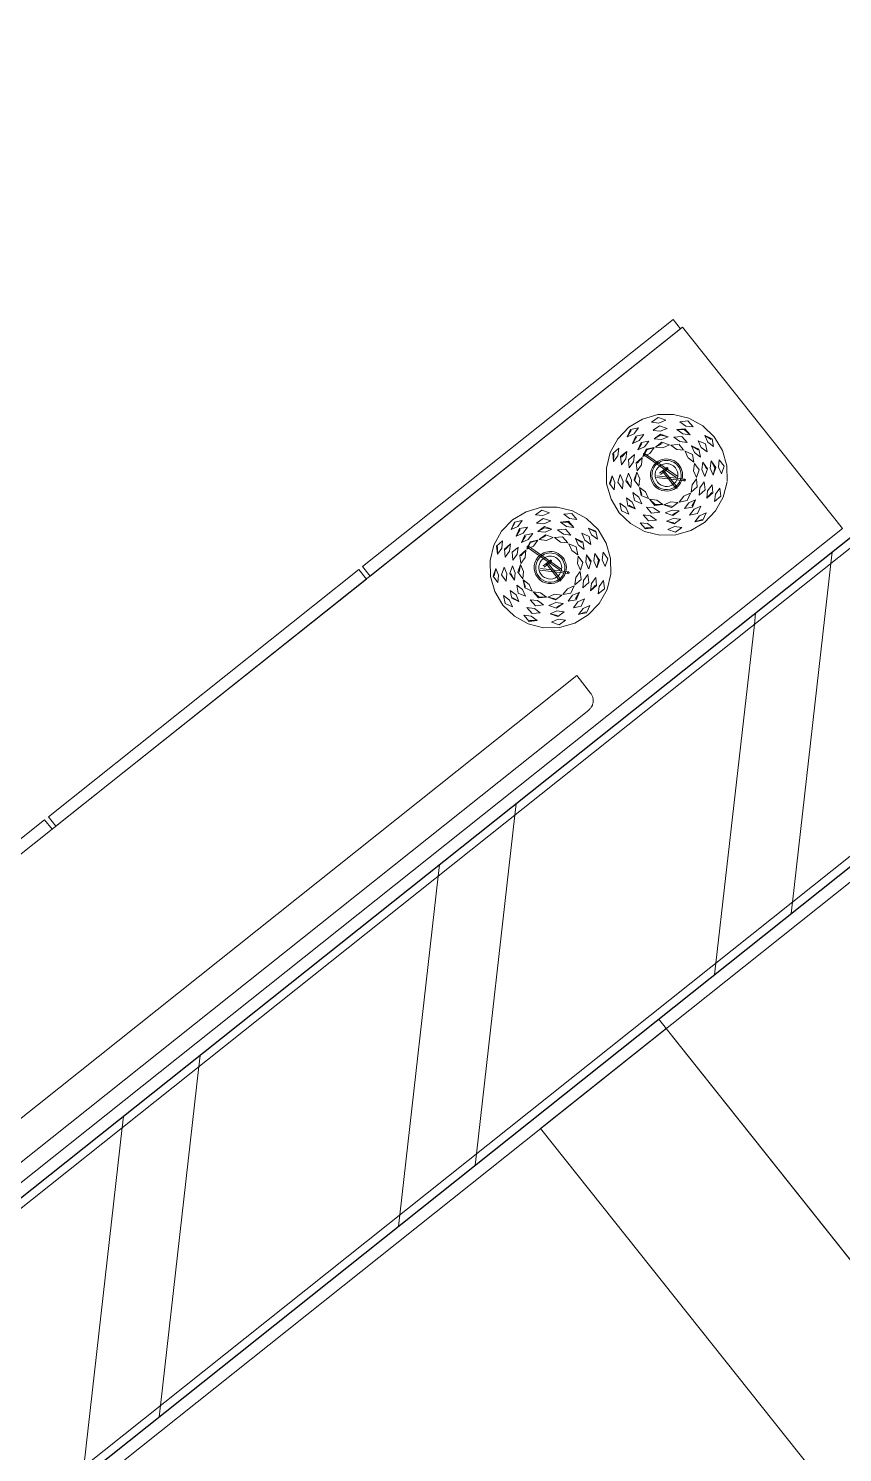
# Model space of a CAD drawing. Header units: millimetres. Extents: x 0 to 57242, y -59538 to 11130.
# Drawn here: x 22585 to 23599, y -25761 to -23989 of the extents above; entities that cross this region are included whole.
import ezdxf

# ---------------------------------------------------------------- set-up
doc = ezdxf.new("R2010")
doc.units = ezdxf.units.MM
for name, color, linetype, lineweight in [('A-FLOR', 192, 'Continuous', 9), ('A-WALL', 113, 'Continuous', 9), ('A-WALL-PATT', 111, 'Continuous', 25), ('G-IMPT', 8, 'Continuous', 9), ('GFdwg_dwg', 8, 'Continuous', 9), ('I-FURN', 30, 'Continuous', 9)]:
    doc.layers.add(name, color=color, linetype=linetype, lineweight=lineweight)
pattern_1 = [(263.519, (23585.85, -24640.52), (353.327, -40.138), []), (263.519, (23823.13, -24938.6), (353.327, -40.138), [])]

# ---------------------------------------------------------------- blocks, each defined once
blk = doc.blocks.new('GFdwg_dwg_rge-311280-Level 0')
at = {"color": 1, "lineweight": 9, "flags": 128}
for points in [[(19730, 1846.9), (19730, -1000), (19715, -1000)], [(24320.6, 1200), (19730, 1200), (19730, 1000), (24320.6, 1000)]]:
    blk.add_lwpolyline(points, dxfattribs=at)
blk = doc.blocks.new('GFdwg_dwg-311279-Level 0')
at = {"rotation": 308.5192572358332}
blk.add_blockref('GFdwg_dwg_rge-311280-Level 0', (10153, -10543.8), dxfattribs=at)
blk = doc.blocks.new('LR1579_PANEL_TV_019_CH - LR1579_PANEL_TV_019_CH-V9-Level 0')
at = {"layer": 'G-IMPT'}
for p, q in [((-908.2, -138), (-923.8, -150.1)), ((-906.4, -141), (-911.8, -149.5)), ((-889.9, -130.5), (-908.2, -138)), ((-906.4, -141), (-896.4, -140.6)), ((-902.9, -147.1), (-896.4, -140.6)), ((-870.3, -127.9), (-889.9, -130.5)), ((-870.3, -131.4), (-879.2, -136)), ((-870.3, -138.3), (-879.2, -136)), ((-850.8, -130.5), (-870.3, -127.9)), ((-870.3, -131.4), (-861.4, -136)), ((-861.4, -136), (-870.3, -132.7)), ((-870.3, -138.3), (-861.4, -136)), ((-832.5, -138), (-850.8, -130.5)), ((-837.7, -147.1), (-844.3, -140.6)), ((-834.3, -141), (-844.3, -140.6)), ((-828.9, -149.5), (-834.3, -141)), ((-832.5, -138), (-816.8, -150.1)), ((-723.2, -138), (-738.8, -150.1)), ((-721.4, -141), (-726.8, -149.5)), ((-704.9, -130.5), (-723.2, -138)), ((-721.4, -141), (-711.4, -140.6)), ((-717.9, -147.1), (-711.4, -140.6)), ((-685.3, -127.9), (-704.9, -130.5)), ((-685.3, -131.4), (-694.2, -136)), ((-685.3, -138.3), (-694.2, -136)), ((-665.8, -130.5), (-685.3, -127.9)), ((-685.3, -131.4), (-677, -135.7)), ((-676.4, -136), (-685.3, -132.7)), ((-685.3, -138.3), (-676.4, -136)), ((-647.5, -138), (-665.8, -130.5)), ((-652.7, -147.1), (-659.3, -140.6)), ((-649.3, -141), (-659.3, -140.6)), ((-643.9, -149.5), (-649.3, -141)), ((-647.5, -138), (-631.8, -150.1)), ((-924.1, -150.5), (-935.8, -165.7)), ((-902.9, -147.1), (-911.8, -149.5)), ((-901.2, -150.1), (-906.6, -158.5)), ((-897.7, -156.1), (-906.6, -158.5)), ((-901.4, -167.6), (-896, -159.1)), ((-891.2, -149.7), (-901.2, -150.1)), ((-891.2, -149.7), (-900.5, -151.2)), ((-891.2, -149.7), (-897.7, -156.1)), ((-886, -158.7), (-896, -159.1)), ((-892.5, -165.1), (-886, -158.7)), ((-870.3, -141.8), (-879.2, -146.5)), ((-870.3, -148.8), (-879.2, -146.5)), ((-879.2, -156.9), (-870.3, -152.2)), ((-879.2, -156.9), (-870.3, -153.6)), ((-870.3, -159.2), (-879.2, -156.9)), ((-870.3, -141.8), (-861.4, -146.5)), ((-861.4, -146.5), (-870.3, -148.8)), ((-861.4, -156.9), (-870.3, -152.2)), ((-870.3, -159.2), (-861.4, -156.9)), ((-848.2, -165.1), (-854.7, -158.7)), ((-854.7, -158.7), (-844.7, -159.1)), ((-854.7, -158.7), (-845.3, -160.3)), ((-842.9, -156.1), (-849.5, -149.7)), ((-849.5, -149.7), (-839.5, -150.1)), ((-839.3, -167.6), (-844.7, -159.1)), ((-842.9, -156.1), (-834.1, -158.5)), ((-834.1, -158.5), (-840.1, -151.2)), ((-834.1, -158.5), (-839.5, -150.1)), ((-837.7, -147.1), (-828.9, -149.5)), ((-816.8, -150.1), (-804.8, -165.7)), ((-738.8, -150.1), (-750.8, -165.7)), ((-717.9, -147.1), (-726.8, -149.5)), ((-716.2, -150.1), (-721.6, -158.5)), ((-712.7, -156.1), (-721.6, -158.5)), ((-716.4, -167.6), (-711, -159.1)), ((-706.2, -149.7), (-716.2, -150.1)), ((-706.2, -149.7), (-715.5, -151.2)), ((-706.2, -149.7), (-712.7, -156.1)), ((-701, -158.7), (-711, -159.1)), ((-707.5, -165.1), (-701, -158.7)), ((-685.3, -141.8), (-694.2, -146.5)), ((-685.3, -148.8), (-694.2, -146.5)), ((-694.2, -156.9), (-685.3, -153.6)), ((-685.3, -159.2), (-693.9, -157)), ((-693.5, -156.5), (-685.3, -152.2)), ((-685.3, -141.8), (-676.4, -146.5)), ((-676.4, -146.5), (-685.3, -148.8)), ((-676.4, -156.9), (-685.3, -152.2)), ((-685.3, -159.2), (-676.4, -156.9)), ((-663.2, -165.1), (-669.7, -158.7)), ((-669.7, -158.7), (-659.7, -159.1)), ((-669.7, -158.7), (-660.3, -160.3)), ((-657.9, -156.1), (-664.5, -149.7)), ((-664.5, -149.7), (-654.5, -150.1)), ((-654.3, -167.6), (-659.7, -159.1)), ((-657.9, -156.1), (-649.1, -158.5)), ((-649.1, -158.5), (-655.1, -151.2)), ((-649.1, -158.5), (-654.5, -150.1)), ((-652.7, -147.1), (-643.9, -149.5)), ((-631.8, -150.1), (-619.8, -165.7)), ((-943.4, -184), (-935.8, -165.7)), ((-932.8, -167.5), (-933.3, -177.5)), ((-926.8, -170.9), (-933.3, -177.5)), ((-932.8, -167.5), (-924.4, -162.1)), ((-924.4, -162.1), (-926.8, -170.9)), ((-924.2, -182.7), (-923.8, -172.7)), ((-924.2, -182.7), (-922.6, -173.3)), ((-917.8, -176.2), (-924.2, -182.7)), ((-915.3, -167.3), (-923.8, -172.7)), ((-915.3, -167.3), (-922.6, -173.3)), ((-915.3, -167.3), (-917.8, -176.2)), ((-906.3, -172.5), (-914.8, -177.9)), ((-908.8, -181.4), (-906.3, -172.5)), ((-892.5, -165.1), (-901.4, -167.6)), ((-890.8, -168.1), (-896.2, -176.6)), ((-887.3, -174.2), (-896.2, -176.6)), ((-890.8, -168.1), (-880.8, -167.7)), ((-887.3, -174.2), (-880.8, -167.7)), ((-870.3, -162.7), (-879.2, -167.3)), ((-870.3, -169.6), (-879, -167.4)), ((-870.3, -162.7), (-861.4, -167.3)), ((-870.3, -169.6), (-861.4, -167.3)), ((-849.9, -168.1), (-859.9, -167.7)), ((-853.4, -174.2), (-859.8, -167.9)), ((-853.4, -174.2), (-844.5, -176.6)), ((-844.5, -176.6), (-850.6, -169.3)), ((-849.9, -168.1), (-844.5, -176.6)), ((-848.2, -165.1), (-839.3, -167.6)), ((-831.9, -181.4), (-834.4, -172.5)), ((-834.4, -172.5), (-825.9, -177.9)), ((-822.9, -176.2), (-825.3, -167.3)), ((-825.3, -167.3), (-816.9, -172.7)), ((-816.4, -182.7), (-822.9, -176.2)), ((-816.4, -182.7), (-816.9, -172.7)), ((-807.8, -167.5), (-816.3, -162.1)), ((-816.3, -162.1), (-809, -168.1)), ((-816.2, -162.5), (-813.9, -170.9)), ((-807.4, -177.5), (-813.9, -170.9)), ((-807.4, -177.5), (-807.8, -167.5)), ((-804.8, -165.7), (-797.3, -184)), ((-758.4, -184), (-750.8, -165.7)), ((-747.8, -167.5), (-748.3, -177.5)), ((-741.8, -170.9), (-748.3, -177.5)), ((-747.8, -167.5), (-739.4, -162.1)), ((-739.4, -162.1), (-741.8, -170.9)), ((-739.2, -182.7), (-738.8, -172.7)), ((-739.2, -182.7), (-737.6, -173.3)), ((-732.8, -176.2), (-739.2, -182.7)), ((-730.3, -167.3), (-738.8, -172.7)), ((-730.3, -167.3), (-737.6, -173.3)), ((-730.3, -167.3), (-732.8, -176.2)), ((-721.5, -172.6), (-729.8, -177.9)), ((-723.8, -181.4), (-721.4, -172.7)), ((-707.5, -165.1), (-716.4, -167.6)), ((-705.8, -168.1), (-711.2, -176.6)), ((-702.3, -174.2), (-711.2, -176.6)), ((-705.8, -168.1), (-695.8, -167.7)), ((-702.3, -174.2), (-695.8, -167.8)), ((-685.3, -162.7), (-694.2, -167.3)), ((-685.3, -169.6), (-694.2, -167.3)), ((-685.3, -162.7), (-676.4, -167.3)), ((-685.3, -169.6), (-676.4, -167.3)), ((-664.9, -168.1), (-674.9, -167.7)), ((-668.4, -174.2), (-674.9, -167.7)), ((-668.4, -174.2), (-659.5, -176.6)), ((-659.5, -176.6), (-665.6, -169.3)), ((-664.9, -168.1), (-659.5, -176.6)), ((-663.2, -165.1), (-654.3, -167.6)), ((-646.9, -181.4), (-649.4, -172.5)), ((-649.4, -172.5), (-640.9, -177.9)), ((-638, -175.8), (-640.3, -167.3)), ((-640.3, -167.3), (-631.9, -172.7)), ((-631.4, -182.7), (-637.9, -176.2)), ((-631.4, -182.7), (-631.9, -172.7)), ((-622.8, -167.5), (-631.3, -162.1)), ((-631.3, -162.1), (-628.9, -170.9)), ((-631.3, -162.1), (-624, -168.1)), ((-622.4, -177.5), (-628.9, -170.9)), ((-622.4, -177.5), (-622.8, -167.5)), ((-619.8, -165.7), (-612.3, -184)), ((-943.4, -184), (-946, -203.5)), ((-942.5, -203.5), (-937.9, -194.7)), ((-935.5, -203.5), (-937.9, -194.7)), ((-927.4, -194.7), (-932.1, -203.5)), ((-925.1, -203.5), (-927.4, -194.7)), ((-917, -194.7), (-921.6, -203.5)), ((-914.7, -203.5), (-917, -194.7)), ((-915.2, -187.9), (-914.8, -177.9)), ((-915.2, -187.9), (-913.6, -178.6)), ((-908.8, -181.4), (-915.2, -187.9)), ((-911.2, -203.5), (-906.6, -194.7)), ((-904.3, -203.5), (-906.6, -194.7)), ((-905.7, -183.1), (-906.2, -193.1)), ((-899.7, -186.6), (-906.2, -193.1)), ((-905.7, -183.1), (-897.3, -177.7)), ((-899.7, -186.6), (-897.3, -177.7)), ((-840.9, -186.6), (-843.4, -177.7)), ((-834.9, -183.1), (-843.4, -177.7)), ((-843.4, -177.7), (-836.1, -183.8)), ((-840.9, -186.6), (-834.5, -193.1)), ((-836.4, -203.5), (-834.1, -194.7)), ((-834.5, -193.1), (-836.1, -183.8)), ((-834.9, -183.1), (-834.5, -193.1)), ((-829.4, -203.5), (-834.1, -194.7)), ((-831.5, -181.8), (-825.5, -187.9)), ((-825.5, -187.9), (-825.9, -177.9)), ((-825.9, -203.3), (-823.7, -194.7)), ((-823.7, -194.7), (-819, -203.5)), ((-815.5, -203.5), (-813.2, -194.7)), ((-813.2, -194.7), (-808.6, -203.5)), ((-813.2, -194.7), (-809.9, -203.5)), ((-802.8, -194.7), (-805.1, -203.5)), ((-798.2, -203.5), (-802.8, -194.7)), ((-797.3, -184), (-794.7, -203.5)), ((-758.4, -184), (-761, -203.5)), ((-757.5, -203.5), (-752.9, -194.7)), ((-750.5, -203.5), (-752.9, -194.7)), ((-742.4, -194.7), (-747.1, -203.5)), ((-740.1, -203.5), (-742.4, -194.7)), ((-732, -194.7), (-736.6, -203.5)), ((-729.7, -203.5), (-732, -194.7)), ((-730.2, -187.9), (-729.8, -177.9)), ((-730.2, -187.9), (-728.6, -178.6)), ((-723.8, -181.4), (-730.2, -187.9)), ((-726.2, -203.5), (-721.6, -194.7)), ((-719.3, -203.5), (-721.6, -194.7)), ((-720.7, -183.1), (-721.2, -193.1)), ((-714.7, -186.6), (-721.2, -193.1)), ((-720.7, -183.1), (-712.3, -177.7)), ((-714.7, -186.6), (-712.3, -177.7)), ((-655.9, -186.6), (-658.4, -177.7)), ((-649.9, -183.1), (-658.4, -177.7)), ((-658.4, -177.7), (-651.1, -183.8)), ((-655.9, -186.6), (-649.5, -193.1)), ((-651.3, -203.2), (-649.1, -194.7)), ((-649.5, -193.1), (-651.1, -183.8)), ((-649.9, -183.1), (-649.5, -193.1)), ((-644.4, -203.5), (-649.1, -194.7)), ((-646.9, -181.4), (-640.5, -187.9)), ((-641, -203.5), (-638.7, -194.7)), ((-640.5, -187.9), (-640.9, -177.9)), ((-638.7, -194.7), (-634, -203.5)), ((-630.5, -203.5), (-628.2, -194.7)), ((-628.2, -194.7), (-623.6, -203.5)), ((-628.2, -194.7), (-624.9, -203.5)), ((-617.8, -194.7), (-620.1, -203.5)), ((-613.2, -203.5), (-617.8, -194.7)), ((-612.3, -184), (-609.7, -203.5)), ((-943.4, -223.1), (-946, -203.5)), ((-942.5, -203.5), (-937.9, -212.4)), ((-937.9, -212.4), (-941.2, -203.5)), ((-935.5, -203.5), (-937.9, -212.4)), ((-927.4, -212.4), (-932.1, -203.5)), ((-925.1, -203.5), (-927.4, -212.4)), ((-917, -212.4), (-921.6, -203.5)), ((-917, -212.4), (-920.3, -203.5)), ((-914.7, -203.5), (-917, -212.4)), ((-911.2, -203.5), (-906.6, -212.4)), ((-904.4, -204.1), (-906.6, -212.4)), ((-836.4, -203.5), (-834.1, -212.4)), ((-829.4, -203.5), (-834.1, -212.4)), ((-834.1, -212.4), (-830.8, -203.5)), ((-826, -203.5), (-823.7, -212.4)), ((-823.7, -212.4), (-819, -203.5)), ((-815.5, -203.5), (-813.2, -212.4)), ((-813.2, -212.4), (-808.6, -203.5)), ((-802.8, -212.4), (-805.1, -203.5)), ((-802.8, -212.4), (-798.2, -203.5)), ((-797.3, -223.1), (-794.7, -203.5)), ((-758.4, -223.1), (-761, -203.5)), ((-757.5, -203.5), (-752.9, -212.4)), ((-752.9, -212.4), (-756.2, -203.5)), ((-750.5, -203.5), (-752.9, -212.4)), ((-742.4, -212.4), (-747.1, -203.5)), ((-740.1, -203.5), (-742.4, -212.4)), ((-732, -212.4), (-736.6, -203.5)), ((-732, -212.4), (-735.3, -203.5)), ((-729.8, -203.9), (-732, -212.4)), ((-726.2, -203.5), (-721.6, -212.4)), ((-719.3, -203.5), (-721.6, -212.4)), ((-651.4, -203.5), (-649.1, -212.4)), ((-644.4, -203.5), (-649.1, -212.4)), ((-649.1, -212.4), (-645.8, -203.5)), ((-641, -203.5), (-638.7, -212.4)), ((-638.7, -212.4), (-634, -203.5)), ((-630.5, -203.5), (-628.2, -212.4)), ((-628.2, -212.4), (-623.6, -203.5)), ((-617.8, -212.4), (-620.1, -203.5)), ((-617.8, -212.4), (-613.2, -203.5)), ((-612.3, -223.1), (-609.7, -203.5)), ((-935.8, -241.4), (-943.4, -223.1)), ((-932.8, -239.6), (-933.3, -229.6)), ((-926.8, -236.2), (-933.3, -229.6)), ((-924.2, -224.4), (-917.8, -230.9)), ((-924.2, -224.4), (-923.8, -234.4)), ((-924.2, -224.4), (-922.6, -233.7)), ((-908.8, -225.7), (-915.2, -219.2)), ((-915.2, -219.2), (-914.8, -229.2)), ((-906.3, -234.6), (-914.8, -229.2)), ((-908.8, -225.7), (-906.3, -234.6)), ((-899.9, -220.4), (-906.2, -214)), ((-905.7, -224), (-906.1, -215.4)), ((-904.9, -224.5), (-897.3, -229.4)), ((-899.7, -220.5), (-897.3, -229.4)), ((-840.9, -220.5), (-843.4, -229.4)), ((-836.1, -223.3), (-843.4, -229.4)), ((-834.9, -224), (-843.4, -229.4)), ((-840.9, -220.5), (-834.5, -214)), ((-834.9, -224), (-834.5, -214)), ((-831.9, -225.7), (-834.4, -234.6)), ((-834.4, -234.6), (-825.9, -229.2)), ((-831.9, -225.7), (-825.5, -219.2)), ((-825.5, -219.2), (-827.1, -228.5)), ((-825.5, -219.2), (-825.9, -229.2)), ((-816.4, -224.4), (-822.9, -230.9)), ((-816.4, -224.4), (-816.9, -234.4)), ((-807.4, -229.6), (-813.9, -236.2)), ((-807.8, -239.6), (-807.4, -229.6)), ((-804.8, -241.4), (-797.3, -223.1)), ((-750.8, -241.4), (-758.4, -223.1)), ((-747.8, -239.6), (-748.3, -229.6)), ((-741.8, -236.2), (-748.3, -229.6)), ((-739.2, -224.4), (-732.8, -230.9)), ((-739.2, -224.4), (-738.8, -234.4)), ((-739.2, -224.4), (-737.6, -233.7)), ((-723.8, -225.7), (-730.2, -219.2)), ((-730.2, -219.2), (-729.8, -229.2)), ((-721.3, -234.6), (-729.8, -229.2)), ((-723.8, -225.7), (-721.3, -234.6)), ((-714.7, -220.5), (-721.2, -214)), ((-720.7, -224), (-721.2, -214)), ((-720.7, -224), (-712.3, -229.4)), ((-714.7, -220.5), (-712.3, -229.4)), ((-655.9, -220.5), (-658.4, -229.4)), ((-651.1, -223.3), (-658.4, -229.4)), ((-649.9, -224), (-658.4, -229.4)), ((-655.9, -220.5), (-649.5, -214)), ((-649.9, -224), (-649.5, -214)), ((-646.9, -225.7), (-649.4, -234.6)), ((-649.4, -234.6), (-640.9, -229.2)), ((-646.9, -225.7), (-640.5, -219.2)), ((-640.5, -219.2), (-642.1, -228.5)), ((-640.5, -219.2), (-640.9, -229.2)), ((-631.4, -224.4), (-637.9, -230.9)), ((-631.4, -224.4), (-631.9, -234.4)), ((-622.4, -229.6), (-628.9, -236.2)), ((-622.8, -239.6), (-622.4, -229.6)), ((-619.8, -241.4), (-612.3, -223.1)), ((-935.8, -241.4), (-923.8, -257)), ((-932.8, -239.6), (-924.4, -245)), ((-926.8, -236.2), (-924.4, -245)), ((-915.3, -239.8), (-923.8, -234.4)), ((-915.3, -239.8), (-922.6, -233.7)), ((-917.8, -230.9), (-915.3, -239.8)), ((-896, -248), (-901.4, -239.5)), ((-892.5, -242), (-901.4, -239.5)), ((-901.4, -239.5), (-895.3, -246.8)), ((-887.3, -232.9), (-896.2, -230.5)), ((-890.8, -239), (-896.2, -230.5)), ((-896, -248), (-886, -248.4)), ((-886, -248.4), (-895.3, -246.8)), ((-886, -248.4), (-892.5, -242)), ((-890.8, -239), (-880.8, -239.4)), ((-880.8, -239.4), (-890.1, -237.8)), ((-887.3, -232.9), (-880.8, -239.4)), ((-870.3, -237.5), (-879.2, -239.8)), ((-870.3, -244.4), (-879.2, -239.8)), ((-870.3, -243.1), (-879.2, -239.8)), ((-870.3, -247.9), (-879.2, -250.2)), ((-870.3, -237.5), (-865.5, -238.7)), ((-870.3, -244.4), (-861.4, -239.8)), ((-861.4, -239.8), (-870.3, -243.1)), ((-870.3, -247.9), (-861.4, -250.2)), ((-864.4, -239), (-861.4, -239.8)), ((-853.4, -232.9), (-859.9, -239.4)), ((-850.6, -237.8), (-859.9, -239.4)), ((-849.9, -239), (-859.9, -239.4)), ((-848.2, -242), (-854.7, -248.4)), ((-854.7, -248.4), (-844.7, -248)), ((-853.4, -232.9), (-844.5, -230.5)), ((-849.9, -239), (-844.5, -230.5)), ((-848.2, -242), (-839.3, -239.5)), ((-839.3, -239.5), (-844.7, -248)), ((-822.9, -230.9), (-825.3, -239.8)), ((-825.3, -239.8), (-816.9, -234.4)), ((-804.8, -241.4), (-816.8, -257)), ((-816.3, -245), (-813.9, -236.2)), ((-816.3, -245), (-809, -239)), ((-807.8, -239.6), (-816.3, -245)), ((-750.8, -241.4), (-738.8, -257)), ((-747.8, -239.6), (-739.4, -245)), ((-741.8, -236.2), (-739.4, -245)), ((-730.3, -239.8), (-738.8, -234.4)), ((-730.3, -239.8), (-737.6, -233.7)), ((-732.8, -230.9), (-730.3, -239.8)), ((-711, -248), (-716.4, -239.5)), ((-707.5, -242), (-716.4, -239.5)), ((-716.4, -239.5), (-710.3, -246.8)), ((-702.3, -232.9), (-711.2, -230.5)), ((-705.8, -239), (-711.2, -230.5)), ((-711, -248), (-701, -248.4)), ((-701, -248.4), (-710.3, -246.8)), ((-701, -248.4), (-707.5, -242)), ((-705.8, -239), (-695.8, -239.4)), ((-695.8, -239.4), (-705.1, -237.8)), ((-702.3, -232.9), (-695.8, -239.4)), ((-685.3, -237.5), (-694.2, -239.8)), ((-685.3, -244.4), (-694.2, -239.8)), ((-685.3, -243.1), (-694.2, -239.8)), ((-685.3, -247.9), (-694.2, -250.2)), ((-685.3, -237.5), (-680.5, -238.7)), ((-685.3, -244.4), (-676.4, -239.8)), ((-676.4, -239.8), (-685.3, -243.1)), ((-685.3, -247.9), (-676.4, -250.2)), ((-679.4, -239), (-676.4, -239.8)), ((-668.4, -232.9), (-674.9, -239.4)), ((-665.6, -237.8), (-674.9, -239.4)), ((-664.9, -239), (-674.9, -239.4)), ((-663.2, -242), (-669.7, -248.4)), ((-668.4, -232.9), (-659.5, -230.5)), ((-668.4, -248.4), (-659.7, -248)), ((-664.9, -239), (-659.5, -230.5)), ((-663.2, -242), (-654.3, -239.5)), ((-654.3, -239.5), (-659.7, -248)), ((-637.9, -230.9), (-640.3, -239.8)), ((-640.3, -239.8), (-631.9, -234.4)), ((-619.8, -241.4), (-631.8, -257)), ((-631.3, -245), (-628.9, -236.2)), ((-631.3, -245), (-624, -239)), ((-622.8, -239.6), (-631.3, -245)), ((-908.2, -269.1), (-923.8, -257)), ((-906.8, -265.5), (-911.8, -257.6)), ((-911.8, -257.6), (-902.9, -260)), ((-897.7, -251), (-906.6, -248.5)), ((-906.6, -248.5), (-901.2, -257)), ((-896.4, -266.5), (-902.9, -260)), ((-891.7, -257.4), (-901.2, -257)), ((-897.7, -251), (-891.5, -257.1)), ((-879.2, -250.2), (-870.3, -254.9)), ((-870.3, -258.3), (-879.2, -260.6)), ((-870.3, -265.3), (-879.2, -260.6)), ((-861.4, -250.2), (-870.3, -254.9)), ((-861.4, -250.2), (-870.3, -253.5)), ((-861.4, -260.6), (-870.3, -258.3)), ((-870.3, -265.3), (-861.4, -260.6)), ((-861.4, -260.6), (-870.3, -263.9)), ((-842.9, -251), (-849.5, -257.4)), ((-849.5, -257.4), (-840.1, -255.9)), ((-839.5, -257), (-849.5, -257.4)), ((-837.7, -260), (-844.3, -266.5)), ((-842.9, -251), (-834.1, -248.5)), ((-839.5, -257), (-834.1, -248.5)), ((-837.7, -260), (-828.9, -257.6)), ((-828.9, -257.6), (-834.9, -264.9)), ((-834.3, -266), (-828.9, -257.6)), ((-816.8, -257), (-832.5, -269.1)), ((-723.2, -269.1), (-738.8, -257)), ((-721.4, -266), (-726.8, -257.6)), ((-726.8, -257.6), (-717.9, -260)), ((-712.7, -251), (-721.6, -248.5)), ((-721.6, -248.5), (-716.2, -257)), ((-711.4, -266.5), (-717.9, -260)), ((-706.2, -257.4), (-716.2, -257)), ((-712.7, -251), (-706.2, -257.4)), ((-694.2, -250.2), (-685.3, -254.9)), ((-685.3, -258.3), (-694.2, -260.6)), ((-685.3, -265.3), (-694.2, -260.6)), ((-676.4, -250.2), (-685.3, -254.9)), ((-676.4, -250.2), (-685.3, -253.5)), ((-676.4, -260.6), (-685.3, -258.3)), ((-685.3, -265.3), (-676.4, -260.6)), ((-676.4, -260.6), (-685.3, -263.9)), ((-657.9, -251), (-664.5, -257.4)), ((-664.5, -257.4), (-655.1, -255.9)), ((-654.5, -257), (-664.5, -257.4)), ((-652.7, -260), (-659.3, -266.5)), ((-657.9, -251), (-649.1, -248.5)), ((-654.5, -257), (-649.1, -248.5)), ((-652.7, -260), (-643.9, -257.6)), ((-643.9, -257.6), (-649.9, -264.9)), ((-649.3, -266), (-643.9, -257.6)), ((-631.8, -257), (-647.5, -269.1)), ((-889.9, -276.6), (-908.2, -269.1)), ((-896.4, -266.5), (-906.4, -266)), ((-870.3, -279.2), (-889.9, -276.6)), ((-870.7, -268.9), (-879.2, -271.1)), ((-870.3, -275.7), (-879.2, -271.1)), ((-870.3, -268.8), (-861.4, -271.1)), ((-861.4, -271.1), (-870.3, -275.7)), ((-861.4, -271.1), (-870.3, -274.4)), ((-850.8, -276.6), (-870.3, -279.2)), ((-850.8, -276.6), (-832.5, -269.1)), ((-844.3, -266.5), (-834.3, -266)), ((-704.9, -276.6), (-723.2, -269.1)), ((-711.4, -266.5), (-721.4, -266)), ((-685.3, -279.2), (-704.9, -276.6)), ((-685.3, -268.8), (-694.2, -271.1)), ((-685.3, -275.7), (-694.2, -271.1)), ((-685.3, -268.8), (-676.4, -271.1)), ((-676.4, -271.1), (-685.3, -275.7)), ((-676.4, -271.1), (-685.3, -274.4)), ((-665.8, -276.6), (-685.3, -279.2)), ((-665.8, -276.6), (-647.5, -269.1)), ((-659.3, -266.5), (-649.3, -266))]:
    blk.add_line(p, q, dxfattribs=at)
at = {"layer": 'I-FURN'}
for p, q in [((-1000, -15), (1000, -15)), ((-1000, -335), (-1000, -15)), ((612, -35), (-612, -35)), ((-627, -77.8), (-627, -50)), ((-627, -77.8), (627, -77.8)), ((-884.4, -185.3), (-859.7, -210.2)), ((-858.3, -208.8), (-883, -183.9)), ((-879.6, -193.3), (-865.3, -241.4)), ((-863.4, -240.9), (-877.5, -193.4)), ((-871, -183.6), (-871, -211.2)), ((-869, -211.2), (-869, -183.6)), ((-699.4, -185.3), (-674.7, -210.2)), ((-673.3, -208.8), (-698, -183.9)), ((-694.3, -194.3), (-680.3, -241.4)), ((-678.4, -240.9), (-692.5, -193.4)), ((-686, -183.6), (-686, -211.2)), ((-684, -211.2), (-684, -183.6)), ((-864.5, -208.7), (-875.5, -208.7)), ((-875.5, -210.6), (-864.5, -210.6)), ((-679.5, -208.7), (-690.5, -208.7)), ((-690.5, -210.6), (-679.5, -210.6)), ((1000, -335), (-1000, -335)), ((-997, -335), (-503, -335)), ((-997, -335), (-997, -350)), ((-503, -350), (-503, -335)), ((-497, -335), (-3, -335)), ((-497, -335), (-497, -350)), ((-3, -350), (-3, -335)), ((3, -335), (497, -335)), ((3, -335), (3, -350)), ((-503, -350), (-997, -350)), ((-3, -350), (-497, -350)), ((497, -350), (3, -350))]:
    blk.add_line(p, q, dxfattribs=at)
for centre, radius, start, end in [((-870, -203.5), 20, 90, 270), ((-870, -203.5), 18.2, 90, 270), ((-870, -203.5), 14.2, 90, 270), ((-870, -203.5), 20, 270, 90), ((-870, -203.5), 18.2, 270, 88.3071), ((-870, -203.5), 14.2, 270, 90), ((-685, -203.5), 20, 90, 270), ((-685, -203.5), 18.2, 90, 270), ((-685, -203.5), 14.2, 90, 270), ((-685, -203.5), 20, 270, 90), ((-685, -203.5), 18.2, 270, 88.3071), ((-685, -203.5), 14.2, 270, 86.3779)]:
    blk.add_arc(centre, radius, start, end, dxfattribs=at)
for centre, major_axis, ratio, start_param, end_param in [((-883.7, -184.6), (0.688, 0.685), 0.992404, 0, 2.354288), ((-883.7, -184.6), (0.688, 0.685), 0.992404, 2.354288, 3.139686), ((-883.7, -184.6), (0.688, 0.685), 0.992404, 3.141593, 5.495881), ((-883.7, -184.6), (0.688, 0.685), 0.992404, 5.495881, 6.281279), ((-870, -183.6), (0.971, 0), 0.996195, 0, 3.141593), ((-870, -183.6), (0.971, 0), 0.996195, 3.141593, 6.283185), ((-698.7, -184.6), (0.688, 0.685), 0.992404, 0, 2.354288), ((-698.7, -184.6), (0.688, 0.685), 0.992404, 2.354288, 3.139686), ((-698.7, -184.6), (0.688, 0.685), 0.992404, 3.141593, 5.495881), ((-698.7, -184.6), (0.688, 0.685), 0.992404, 5.495881, 6.281279), ((-685, -183.6), (0.971, 0), 0.996195, 0, 3.141593), ((-685, -183.6), (0.971, 0), 0.996195, 3.141593, 6.283185), ((-875.5, -209.6), (0, 0.971), 0.999391, 4.712389, 7.853982), ((-875.5, -209.6), (0, 0.971), 0.999391, 1.570796, 4.712389), ((-690.5, -209.6), (0, 0.971), 0.999391, 4.712389, 7.853982), ((-690.5, -209.6), (0, 0.971), 0.999391, 1.570796, 4.712389), ((-864.3, -241.1), (0.931, 0.276), 0.983458, 5.990074, 9.131667), ((-864.3, -241.1), (0.931, 0.276), 0.983458, 2.848481, 5.990074), ((-679.3, -241.1), (0.931, 0.276), 0.983458, 5.990074, 9.131667), ((-679.3, -241.1), (0.931, 0.276), 0.983458, 2.848481, 5.990074)]:
    blk.add_ellipse(centre, major_axis=major_axis, ratio=ratio, start_param=start_param, end_param=end_param, dxfattribs=at)
blk.add_open_spline([(-627, -50), (-627, -48.7), (-626.7, -46.7), (-625.9, -44.2), (-625, -42.5), (-624.1, -41.1), (-623.3, -40.1), (-622.4, -39.1), (-621.2, -38.1), (-619.8, -37.2), (-618.6, -36.5), (-617.4, -36), (-615.3, -35.3), (-613.3, -35), (-612, -35)], degree=3, knots=[0, 0, 0, 0, 0.166667, 0.25, 0.333333, 0.416667, 0.458333, 0.5, 0.583333, 0.666667, 0.708333, 0.75, 0.833333, 1, 1, 1, 1], dxfattribs=at)

msp = doc.modelspace()

# ---------------------------------------------------------------- hatches: boundary and pattern name
at = {"layer": 'A-WALL-PATT', "lineweight": 9}
h = msp.add_hatch(dxfattribs=at)
h.set_pattern_fill('FP_13', color=256, angle=45, style=0, pattern_type=2)
h.set_pattern_definition(pattern_1)
h.paths.add_polyline_path([(21445, -26357.4), (23711.4, -24553.4), (23804.8, -24670.7), (23812.7, -24664.5), (23713, -24539.3), (21438.7, -26349.6)])
h.paths.add_polyline_path([(25260.1, -23512.3), (25267.9, -23506.1), (25174.5, -23388.8), (25739.2, -22939.3), (25733, -22931.5), (25160.4, -23387.2), (25196.7, -23432.7)])
h = msp.add_hatch(dxfattribs=at)
h.set_pattern_fill('FP_13', color=256, angle=45, style=0, pattern_type=2)
h.set_pattern_definition(pattern_1)
h.paths.add_polyline_path([(21624, -26598.4), (23898.2, -24788.1), (23711.4, -24553.4), (21437.1, -26363.6)])
h.paths.add_polyline_path([(25361.3, -23623.5), (25926, -23174), (25739.2, -22939.3), (25174.5, -23388.8), (25359.7, -23621.5)])
h = msp.add_hatch(dxfattribs=at)
h.set_pattern_fill('FP_13', color=256, angle=45, style=0, pattern_type=2)
h.set_pattern_definition(pattern_1)
h.paths.add_polyline_path([(21638, -26600), (23912.3, -24789.7), (23812.7, -24664.5), (23804.8, -24670.7), (23898.2, -24788.1), (21631.8, -26592.1)])
h.paths.add_polyline_path([(25359.7, -23637.5), (25932.3, -23181.8), (25926, -23174), (25361.3, -23623.5), (25267.9, -23506.1), (25260.1, -23512.3), (25357.6, -23634.8)])

# ---------------------------------------------------------------- linework, layer by layer
at = {"layer": 'A-FLOR'}
msp.add_line((23369.9, -25221.4), (26238.1, -28824.8), dxfattribs=at)
at = {"layer": 'A-WALL'}
for p, q in [((23711.4, -24553.4), (21437.1, -26363.6)), ((21624, -26598.4), (23898.2, -24788.1))]:
    msp.add_line(p, q, dxfattribs=at)
at = {"layer": 'A-WALL', "lineweight": 25}
for p, q in [((23676.7, -24568.2), (21438.7, -26349.6)), ((21638, -26600), (23876, -24818.5))]:
    msp.add_line(p, q, dxfattribs=at)

# ---------------------------------------------------------------- block references
at = {"layer": 'GFdwg_dwg', "color": 1}
msp.add_blockref('GFdwg_dwg-311279-Level 0', (0, 0), dxfattribs=at)
at = {"layer": 'I-FURN', "rotation": 218.5192572358332}
msp.add_blockref('LR1579_PANEL_TV_019_CH - LR1579_PANEL_TV_019_CH-V9-Level 0', (22825.8, -25245.5), dxfattribs=at)

doc.saveas('drawing.dxf')
